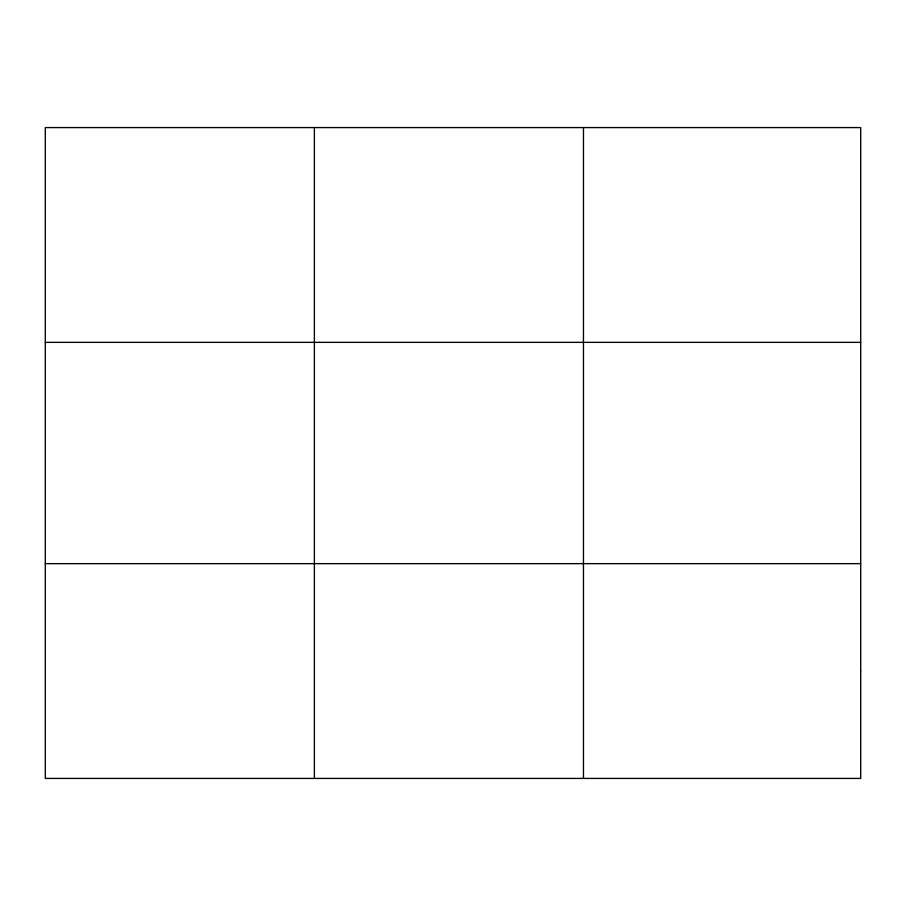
<?xml version="1.0" encoding="UTF-8"?>
<svg xmlns="http://www.w3.org/2000/svg" width="906" height="906" viewBox="0 0 906 906"><rect width="100%" height="100%" fill="white"/><g stroke="black" fill="none" stroke-linecap="round" stroke-linejoin="round"><path stroke-width="1.36" d="M314.382 778.424L314.382 127.576M583.464 778.424L583.464 127.576M45.3 342.355L860.7 342.355M45.3 563.645L860.7 563.645M860.7 671.04L860.7 778.424L45.3 778.424L45.3 127.576L860.7 127.576L860.7 671.04"/></g></svg>
